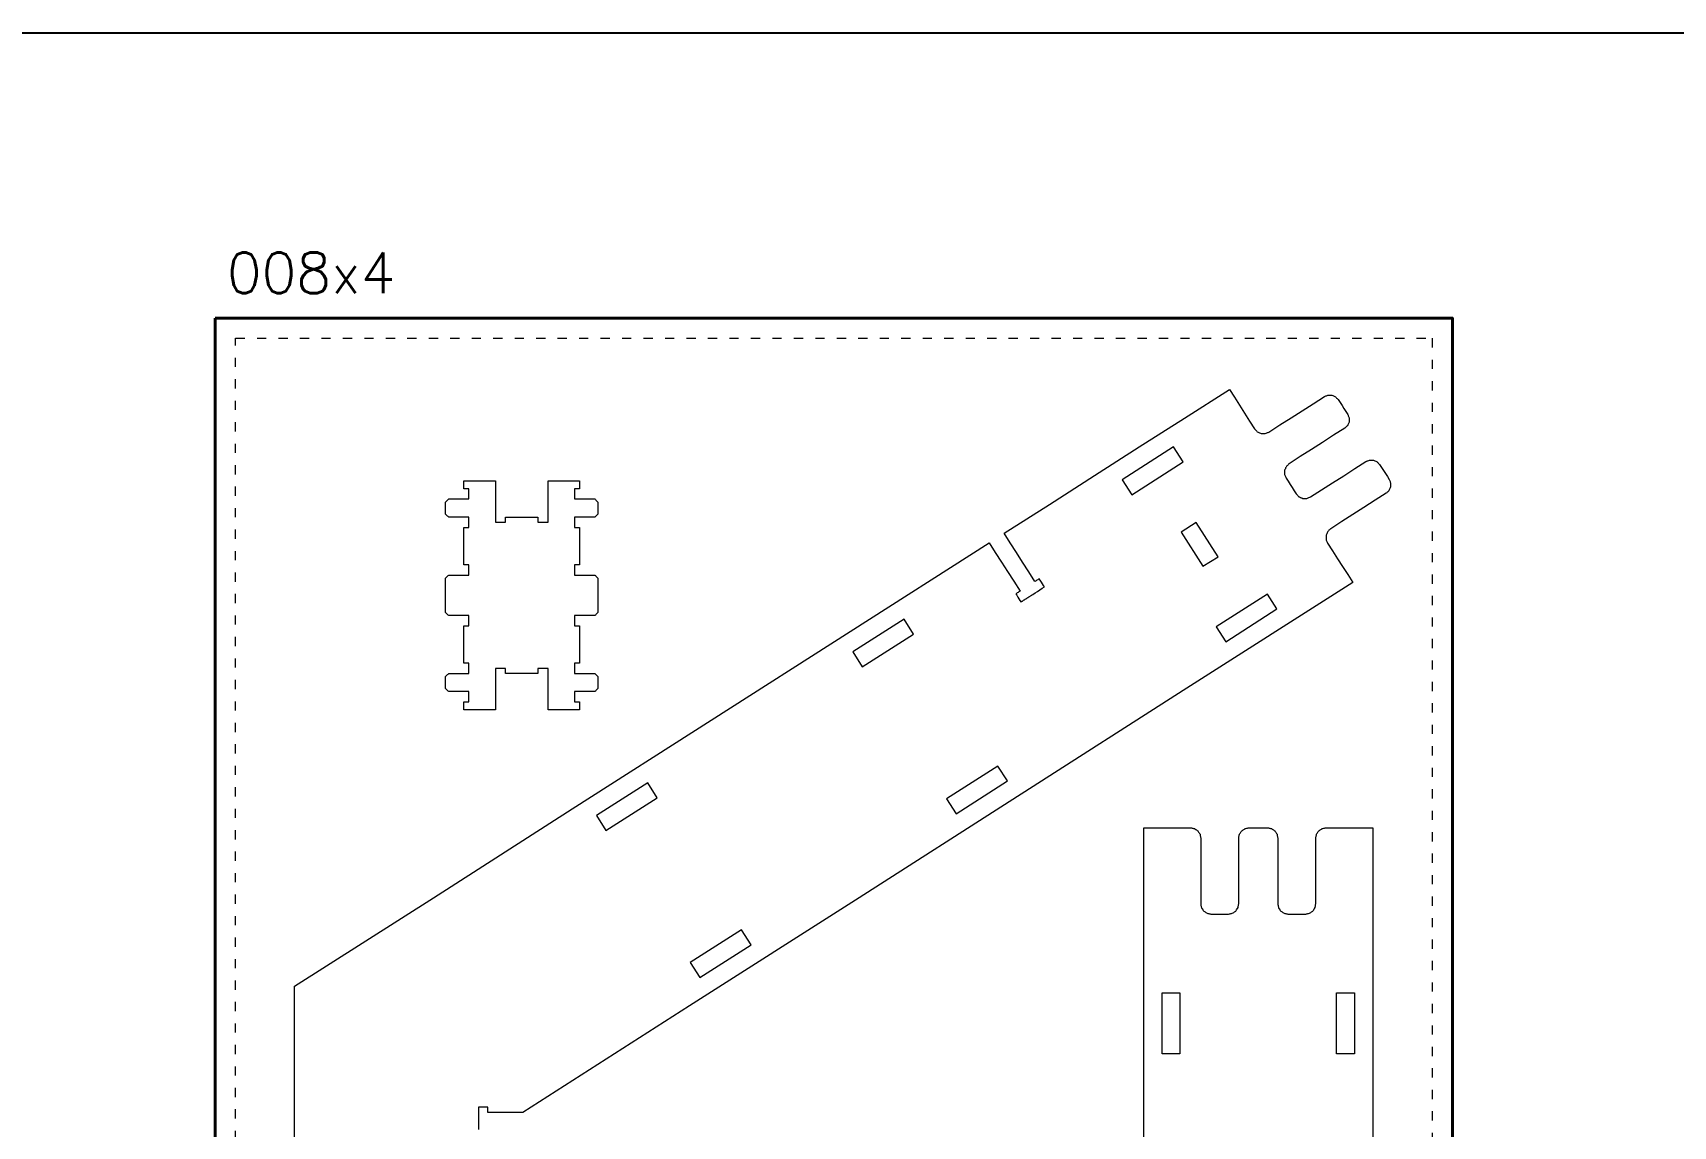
# Model space of a CAD drawing. Header units: millimetres. Extents: x 481 to 28351, y -1147 to 6765.
# Drawn here: x 13119 to 14736, y 5687 to 6765 of the extents above; entities that cross this region are included whole.
import ezdxf

# ---------------------------------------------------------------- set-up
doc = ezdxf.new("R2010")
doc.units = ezdxf.units.MM
doc.linetypes.add('DGN Style 5', pattern=[21.175771, 9.07533, -12.10044])
for name, color, linetype, lineweight in [('0_NOPRINT_TOLERANCE', 7, 'DGN Style 5', 0), ('BOARD_18MM_BIRCH-PLY', 73, 'Continuous', 40), ('CUTOUT_18MM_INSIDE', 151, 'Continuous', 0), ('CUTOUT_18MM_OUTSIDE', 201, 'Continuous', 0)]:
    doc.layers.add(name, color=color, linetype=linetype, lineweight=lineweight)
doc.layers.add('0_SHEET_BIRCHPLY_2440X1220', color=1, linetype='Continuous')
doc.styles.get("Standard").update_dxf_attribs({"font": 'romans.shx', "bigfont": 'hztxt.shx'})

msp = doc.modelspace()

# ---------------------------------------------------------------- linework, layer by layer
msp.add_lwpolyline([(480.7, 6764.9), (28350.7, 6764.9), (28350.7, 2878.4), (480.7, 2878.4)], close=True)
at = {"layer": '0_NOPRINT_TOLERANCE'}
msp.add_lwpolyline([(13318.6, 6463.6), (14498.6, 6463.6), (14498.6, 4063.6), (13318.6, 4063.6)], close=True, dxfattribs=at)
msp.add_lwpolyline([(13318.6, 6463.6), (14498.6, 6463.6), (14498.6, 4063.6), (13318.6, 4063.6)], close=True, dxfattribs=at)
at = {"layer": 'BOARD_18MM_BIRCH-PLY'}
msp.add_lwpolyline([(13298.6, 6483.6), (14518.6, 6483.6), (14518.6, 4043.6), (13298.6, 4043.6), (13298.6, 6483.6)], dxfattribs=at)
at = {"layer": 'CUTOUT_18MM_INSIDE'}
for points in [[(14243.5, 6356.4), (14193, 6324.1), (14202.4, 6309.3), (14252.9, 6341.6), (14243.5, 6356.4)], [(14251.1, 6272.5), (14272.6, 6238.8), (14287.4, 6248.2), (14265.8, 6281.9), (14251.1, 6272.5)], [(14336.1, 6211.4), (14285.5, 6179.1), (14295, 6164.4), (14345.5, 6196.7), (14336.1, 6211.4)], [(13977.8, 6186.7), (13927.2, 6154.4), (13936.6, 6139.6), (13987.2, 6171.9), (13977.8, 6186.7)], [(14070.4, 6041.7), (14019.8, 6009.4), (14029.2, 5994.7), (14079.8, 6027), (14070.4, 6041.7)], [(13725, 6025.3), (13674.5, 5993), (13683.9, 5978.2), (13734.4, 6010.5), (13725, 6025.3)], [(13817.5, 5880.2), (13767, 5847.9), (13776.4, 5833.2), (13827, 5865.5), (13817.5, 5880.2)], [(14232.4, 5758), (14232.4, 5770), (14232.4, 5782), (14232.4, 5794), (14232.3, 5806), (14232.3, 5818), (14235.9, 5818), (14239.5, 5818), (14242.9, 5818), (14246.2, 5818.1), (14249.8, 5818.1), (14249.9, 5806.1), (14249.9, 5794.1), (14249.9, 5782.1), (14249.9, 5770.1), (14249.9, 5758), (14246.3, 5758), (14242.9, 5758), (14239.6, 5758), (14236, 5758)], [(14404.4, 5758), (14404.4, 5770), (14404.4, 5782), (14404.4, 5794), (14404.4, 5806), (14404.4, 5818), (14407.7, 5818), (14411.1, 5818), (14414.7, 5818), (14418.3, 5818), (14421.9, 5818.1), (14421.9, 5806.1), (14421.9, 5794.1), (14421.9, 5782.1), (14421.9, 5770.1), (14421.9, 5758), (14418.3, 5758), (14414.7, 5758), (14411.1, 5758), (14407.7, 5758)]]:
    msp.add_lwpolyline(points, close=True, dxfattribs=at)
at = {"layer": 'CUTOUT_18MM_OUTSIDE'}
for points in [[(13376.8, 5651.7), (13376.8, 5824.5), (13513.8, 5911.9), (13650.7, 5999.4), (13787.6, 6086.9), (13924.6, 6174.3), (14061.7, 6261.9), (14067.8, 6252.4), (14073.9, 6242.9), (14079.9, 6233.5), (14086, 6224), (14092.2, 6214.3), (14091.1, 6213.6), (14090.3, 6213), (14089.4, 6212.5), (14088.6, 6212), (14088, 6211.6), (14088.9, 6210.1), (14090, 6208.4), (14091.1, 6206.7), (14092.1, 6205), (14093.1, 6203.6), (14093.3, 6203.7), (14093.7, 6203.9), (14094.1, 6204.2), (14094.5, 6204.5), (14094.9, 6204.7), (14095.3, 6205), (14095.7, 6205.2), (14096.1, 6205.5), (14096.5, 6205.8), (14096.9, 6206), (14097.3, 6206.3), (14097.8, 6206.5), (14098.2, 6206.8), (14098.6, 6207.1), (14099, 6207.3), (14099.4, 6207.6), (14099.8, 6207.8), (14100.2, 6208.1), (14100.6, 6208.4), (14101, 6208.6), (14101.4, 6208.9), (14101.8, 6209.1), (14102.2, 6209.4), (14102.6, 6209.7), (14103, 6209.9), (14103.5, 6210.2), (14103.9, 6210.4), (14104.3, 6210.7), (14104.7, 6211), (14107, 6212.5), (14109.4, 6214), (14111.8, 6215.5), (14114.1, 6217), (14116.3, 6218.4), (14115.3, 6219.8), (14114.2, 6221.5), (14113.2, 6223.2), (14112.1, 6224.9), (14111.1, 6226.4), (14110.5, 6226), (14109.7, 6225.4), (14108.8, 6224.9), (14108, 6224.3), (14106.9, 6223.7), (14100.7, 6233.4), (14094.7, 6242.9), (14088.6, 6252.4), (14082.5, 6261.9), (14076.5, 6271.4), (14121.1, 6299.8), (14165.5, 6328.2), (14209.8, 6356.5), (14254.2, 6384.9), (14298.6, 6413.2), (14303.6, 6405.4), (14308.6, 6397.6), (14313.6, 6389.8), (14318.5, 6382), (14323.5, 6374.2), (14324.1, 6373.7), (14324.6, 6373.1), (14325.1, 6372.6), (14325.6, 6372), (14326.1, 6371.5), (14326.9, 6371.1), (14327.7, 6370.8), (14328.4, 6370.4), (14329.2, 6370.1), (14329.9, 6369.8), (14330.7, 6369.8), (14331.6, 6369.7), (14332.4, 6369.7), (14333.2, 6369.7), (14334, 6369.7), (14334.8, 6370), (14335.5, 6370.3), (14336.2, 6370.6), (14336.9, 6370.8), (14337.6, 6371.1), (14348.5, 6378.1), (14359.5, 6385.1), (14370.5, 6392.1), (14381.4, 6399.1), (14392.4, 6406.1), (14393, 6406.4), (14393.7, 6406.7), (14394.4, 6406.9), (14395.1, 6407.2), (14395.8, 6407.5), (14396.6, 6407.5), (14397.4, 6407.5), (14398.2, 6407.4), (14399, 6407.4), (14399.8, 6407.4), (14400.5, 6407.1), (14401.2, 6406.8), (14401.9, 6406.5), (14402.7, 6406.1), (14403.4, 6405.8), (14403.9, 6405.3), (14404.4, 6404.7), (14404.9, 6404.2), (14405.4, 6403.7), (14405.9, 6403.1), (14407.8, 6400.2), (14409.7, 6397.2), (14411.6, 6394.3), (14413.4, 6391.3), (14415.3, 6388.4), (14415.6, 6387.7), (14415.9, 6387), (14416.1, 6386.3), (14416.4, 6385.7), (14416.7, 6385), (14416.7, 6384.2), (14416.7, 6383.4), (14416.7, 6382.6), (14416.7, 6381.8), (14416.6, 6381), (14416.3, 6380.3), (14416, 6379.6), (14415.7, 6378.8), (14415.3, 6378.1), (14415, 6377.4), (14414.5, 6376.9), (14413.9, 6376.4), (14413.4, 6375.9), (14412.9, 6375.4), (14412.3, 6374.8), (14401.4, 6367.9), (14390.4, 6360.9), (14379.5, 6353.9), (14368.5, 6346.9), (14357.6, 6339.9), (14357, 6339.3), (14356.5, 6338.8), (14355.9, 6338.3), (14355.3, 6337.8), (14354.8, 6337.2), (14354.5, 6336.5), (14354.1, 6335.7), (14353.8, 6335), (14353.4, 6334.2), (14353.1, 6333.5), (14353.1, 6332.6), (14353.1, 6331.8), (14353.1, 6331), (14353.1, 6330.2), (14353, 6329.3), (14353.3, 6328.6), (14353.6, 6327.9), (14353.9, 6327.2), (14354.2, 6326.5), (14354.5, 6325.8), (14356.5, 6322.7), (14358.5, 6319.5), (14360.4, 6316.4), (14362.4, 6313.3), (14364.4, 6310.2), (14365, 6309.6), (14365.5, 6309.1), (14366, 6308.5), (14366.5, 6308), (14367.1, 6307.4), (14367.8, 6307.1), (14368.6, 6306.7), (14369.3, 6306.4), (14370.1, 6306.1), (14370.8, 6305.7), (14371.7, 6305.7), (14372.5, 6305.7), (14373.3, 6305.7), (14374.1, 6305.7), (14375, 6305.7), (14375.7, 6305.9), (14376.4, 6306.2), (14377.1, 6306.5), (14377.8, 6306.8), (14378.5, 6307.1), (14389.5, 6314.1), (14400.4, 6321.1), (14411.4, 6328.1), (14422.3, 6335.1), (14433.3, 6342.1), (14434, 6342.3), (14434.6, 6342.6), (14435.3, 6342.9), (14436, 6343.2), (14436.7, 6343.4), (14437.5, 6343.4), (14438.3, 6343.4), (14439.1, 6343.4), (14439.9, 6343.4), (14440.7, 6343.4), (14441.4, 6343.1), (14442.1, 6342.7), (14442.9, 6342.4), (14443.6, 6342.1), (14444.3, 6341.8), (14444.8, 6341.2), (14445.3, 6340.7), (14445.8, 6340.1), (14446.3, 6339.6), (14446.8, 6339.1), (14448.7, 6336.1), (14450.6, 6333.2), (14452.5, 6330.2), (14454.4, 6327.3), (14456.2, 6324.4), (14456.5, 6323.7), (14456.8, 6323), (14457.1, 6322.3), (14457.3, 6321.6), (14457.6, 6320.9), (14457.6, 6320.1), (14457.6, 6319.3), (14457.6, 6318.6), (14457.6, 6317.8), (14457.6, 6317), (14457.2, 6316.2), (14456.9, 6315.5), (14456.6, 6314.8), (14456.3, 6314.1), (14455.9, 6313.3), (14455.4, 6312.8), (14454.9, 6312.3), (14454.3, 6311.8), (14453.8, 6311.3), (14453.2, 6310.8), (14442.3, 6303.8), (14431.3, 6296.8), (14420.4, 6289.8), (14409.4, 6282.8), (14398.5, 6275.8), (14397.9, 6275.3), (14397.4, 6274.8), (14396.8, 6274.2), (14396.3, 6273.7), (14395.7, 6273.2), (14395.4, 6272.4), (14395, 6271.7), (14394.7, 6270.9), (14394.3, 6270.2), (14394, 6269.4), (14394, 6268.6), (14394, 6267.8), (14394, 6266.9), (14394, 6266.1), (14394, 6265.3), (14394.2, 6264.6), (14394.5, 6263.9), (14394.8, 6263.2), (14395.1, 6262.5), (14395.4, 6261.7), (14400.3, 6254), (14405.3, 6246.2), (14410.3, 6238.4), (14415.3, 6230.6), (14420.3, 6222.8), (14256.8, 6118.4), (14093.3, 6013.9), (13929.8, 5909.5), (13766.3, 5805.1), (13602, 5700.2), (13595.8, 5700.2), (13588.8, 5700.2), (13581.8, 5700.2), (13574.8, 5700.2), (13567.3, 5700.2), (13567.3, 5701.7), (13567.3, 5702.7), (13567.3, 5703.7), (13567.3, 5704.7), (13567.3, 5705.2), (13565.8, 5705.2), (13563.8, 5705.2), (13561.8, 5705.2), (13559.8, 5705.2), (13558.3, 5705.2), (13558.3, 5700.1), (13558.3, 5694.5), (13558.3, 5688.9), (13558.3, 5683.3)], [(14214.1, 5558.2), (14214.1, 5699.1), (14214.1, 5839.9), (14214.1, 5980.8), (14223.4, 5980.8), (14232.6, 5980.8), (14241.9, 5980.8), (14251.1, 5980.8), (14260.4, 5980.8), (14261.1, 5980.7), (14261.8, 5980.5), (14262.6, 5980.4), (14263.3, 5980.2), (14264.1, 5980.1), (14264.7, 5979.7), (14265.4, 5979.2), (14266.1, 5978.8), (14266.8, 5978.3), (14267.4, 5977.9), (14267.9, 5977.2), (14268.3, 5976.5), (14268.8, 5975.8), (14269.2, 5975.2), (14269.7, 5974.5), (14269.8, 5973.7), (14269.9, 5973), (14270.1, 5972.3), (14270.2, 5971.5), (14270.4, 5970.8), (14270.4, 5957.8), (14270.4, 5944.8), (14270.4, 5931.8), (14270.4, 5918.8), (14270.4, 5905.8), (14270.5, 5905.1), (14270.6, 5904.3), (14270.8, 5903.6), (14270.9, 5902.9), (14271.1, 5902.1), (14271.5, 5901.4), (14272, 5900.8), (14272.4, 5900.1), (14272.8, 5899.4), (14273.3, 5898.7), (14274, 5898.3), (14274.6, 5897.8), (14275.3, 5897.4), (14276, 5896.9), (14276.7, 5896.5), (14277.4, 5896.4), (14278.2, 5896.2), (14278.9, 5896.1), (14279.6, 5895.9), (14280.4, 5895.8), (14283.9, 5895.8), (14287.4, 5895.8), (14290.9, 5895.8), (14294.4, 5895.8), (14297.9, 5895.8), (14298.6, 5895.9), (14299.3, 5896.1), (14300.1, 5896.2), (14300.8, 5896.4), (14301.5, 5896.5), (14302.2, 5896.9), (14302.9, 5897.4), (14303.6, 5897.8), (14304.3, 5898.3), (14304.9, 5898.7), (14305.4, 5899.4), (14305.8, 5900.1), (14306.3, 5900.8), (14306.7, 5901.4), (14307.2, 5902.1), (14307.3, 5902.8), (14307.4, 5903.6), (14307.6, 5904.3), (14307.7, 5905.1), (14307.9, 5905.8), (14307.9, 5918.8), (14307.9, 5931.8), (14307.9, 5944.8), (14307.9, 5957.8), (14307.9, 5970.8), (14308, 5971.5), (14308.1, 5972.3), (14308.3, 5973), (14308.4, 5973.7), (14308.6, 5974.5), (14309, 5975.2), (14309.5, 5975.8), (14309.9, 5976.5), (14310.4, 5977.2), (14310.8, 5977.9), (14311.5, 5978.3), (14312.2, 5978.8), (14312.8, 5979.2), (14313.5, 5979.6), (14314.2, 5980.1), (14314.9, 5980.2), (14315.7, 5980.4), (14316.4, 5980.5), (14317.1, 5980.7), (14317.9, 5980.8), (14321.6, 5980.8), (14325.3, 5980.8), (14329, 5980.8), (14332.7, 5980.8), (14336.4, 5980.8), (14337.1, 5980.7), (14337.8, 5980.5), (14338.6, 5980.4), (14339.3, 5980.2), (14340.1, 5980.1), (14340.7, 5979.6), (14341.4, 5979.2), (14342.1, 5978.8), (14342.8, 5978.3), (14343.4, 5977.9), (14343.9, 5977.2), (14344.3, 5976.5), (14344.8, 5975.8), (14345.2, 5975.2), (14345.7, 5974.5), (14345.8, 5973.7), (14345.9, 5973), (14346.1, 5972.3), (14346.2, 5971.5), (14346.4, 5970.8), (14346.4, 5957.8), (14346.4, 5944.8), (14346.4, 5931.8), (14346.4, 5918.8), (14346.4, 5905.8), (14346.5, 5905.1), (14346.6, 5904.3), (14346.8, 5903.6), (14346.9, 5902.8), (14347.1, 5902.1), (14347.5, 5901.4), (14348, 5900.8), (14348.4, 5900.1), (14348.8, 5899.4), (14349.3, 5898.7), (14350, 5898.3), (14350.6, 5897.8), (14351.3, 5897.4), (14352, 5896.9), (14352.7, 5896.5), (14353.4, 5896.4), (14354.2, 5896.2), (14354.9, 5896.1), (14355.6, 5895.9), (14356.4, 5895.8), (14359.9, 5895.8), (14363.4, 5895.8), (14366.9, 5895.8), (14370.4, 5895.8), (14373.9, 5895.8), (14374.6, 5895.9), (14375.3, 5896.1), (14376.1, 5896.2), (14376.8, 5896.4), (14377.5, 5896.5), (14378.2, 5896.9), (14378.9, 5897.4), (14379.6, 5897.8), (14380.3, 5898.3), (14380.9, 5898.7), (14381.4, 5899.4), (14381.8, 5900.1), (14382.3, 5900.8), (14382.7, 5901.4), (14383.2, 5902.1), (14383.3, 5902.9), (14383.4, 5903.6), (14383.6, 5904.3), (14383.7, 5905.1), (14383.9, 5905.8), (14383.9, 5918.8), (14383.9, 5931.8), (14383.9, 5944.8), (14383.9, 5957.8), (14383.9, 5970.8), (14384, 5971.5), (14384.1, 5972.3), (14384.3, 5973), (14384.4, 5973.7), (14384.6, 5974.5), (14385, 5975.2), (14385.5, 5975.8), (14385.9, 5976.5), (14386.3, 5977.2), (14386.8, 5977.9), (14387.5, 5978.3), (14388.1, 5978.8), (14388.8, 5979.2), (14389.5, 5979.6), (14390.2, 5980.1), (14390.9, 5980.2), (14391.7, 5980.4), (14392.4, 5980.5), (14393.1, 5980.7), (14393.9, 5980.8), (14403.1, 5980.8), (14412.4, 5980.8), (14421.6, 5980.8), (14430.9, 5980.8), (14440.1, 5980.8), (14440.1, 5808), (14440.1, 5635.1)]]:
    msp.add_lwpolyline(points, dxfattribs=at)
msp.add_lwpolyline([(13525.8, 6193.1), (13525.8, 6196.5), (13525.8, 6199.9), (13525.8, 6203.3), (13525.8, 6206.7), (13525.8, 6210.1), (13525.8, 6213.5), (13525.8, 6216.9), (13525.8, 6220.3), (13525.8, 6223.7), (13525.8, 6227.1), (13526.4, 6227.7), (13527, 6228.3), (13527.6, 6228.9), (13528.2, 6229.5), (13528.8, 6230.1), (13532.8, 6230.1), (13536.8, 6230.1), (13540.8, 6230.1), (13544.8, 6230.1), (13548.8, 6230.1), (13548.8, 6232.1), (13548.8, 6234.1), (13548.8, 6236.1), (13548.8, 6238.1), (13548.8, 6240.1), (13547.8, 6240.1), (13546.8, 6240.1), (13545.8, 6240.1), (13544.8, 6240.1), (13543.8, 6240.1), (13543.8, 6247.5), (13543.8, 6254.9), (13543.8, 6262.3), (13543.8, 6269.7), (13543.8, 6277.1), (13544.8, 6277.1), (13545.8, 6277.1), (13546.8, 6277.1), (13547.8, 6277.1), (13548.8, 6277.1), (13548.8, 6279.1), (13548.8, 6281.1), (13548.8, 6283.1), (13548.8, 6285.1), (13548.8, 6287.1), (13544.8, 6287.1), (13540.8, 6287.1), (13536.8, 6287.1), (13532.8, 6287.1), (13528.8, 6287.1), (13528.2, 6287.7), (13527.6, 6288.3), (13527, 6288.9), (13526.4, 6289.5), (13525.8, 6290.1), (13525.8, 6292.5), (13525.8, 6294.9), (13525.8, 6297.3), (13525.8, 6299.7), (13525.8, 6302.1), (13526.4, 6302.7), (13527, 6303.3), (13527.6, 6303.9), (13528.2, 6304.5), (13528.8, 6305.1), (13532.8, 6305.1), (13536.8, 6305.1), (13540.8, 6305.1), (13544.8, 6305.1), (13548.8, 6305.1), (13548.8, 6307.1), (13548.8, 6309.1), (13548.8, 6311.1), (13548.8, 6313.1), (13548.8, 6315.1), (13547.8, 6315.1), (13546.8, 6315.1), (13545.8, 6315.1), (13544.8, 6315.1), (13543.8, 6315.1), (13543.8, 6316.7), (13543.8, 6318.3), (13543.8, 6319.9), (13543.8, 6321.5), (13543.8, 6323.1), (13550, 6323.1), (13556.2, 6323.1), (13562.4, 6323.1), (13568.6, 6323.1), (13574.8, 6323.1), (13574.8, 6314.9), (13574.8, 6306.7), (13574.8, 6298.5), (13574.8, 6290.3), (13574.8, 6282.1), (13576.8, 6282.1), (13578.8, 6282.1), (13580.8, 6282.1), (13582.8, 6282.1), (13584.8, 6282.1), (13584.8, 6283.1), (13584.8, 6284.1), (13584.8, 6285.1), (13584.8, 6286.1), (13584.8, 6287.1), (13591.2, 6287.1), (13597.6, 6287.1), (13604, 6287.1), (13610.4, 6287.1), (13616.8, 6287.1), (13616.8, 6286.1), (13616.8, 6285.1), (13616.8, 6284.1), (13616.8, 6283.1), (13616.8, 6282.1), (13618.8, 6282.1), (13620.8, 6282.1), (13622.8, 6282.1), (13624.8, 6282.1), (13626.8, 6282.1), (13626.8, 6290.3), (13626.8, 6298.5), (13626.8, 6306.7), (13626.8, 6314.9), (13626.8, 6323.1), (13633, 6323.1), (13639.2, 6323.1), (13645.4, 6323.1), (13651.6, 6323.1), (13657.8, 6323.1), (13657.8, 6321.5), (13657.8, 6319.9), (13657.8, 6318.3), (13657.8, 6316.7), (13657.8, 6315.1), (13656.8, 6315.1), (13655.8, 6315.1), (13654.8, 6315.1), (13653.8, 6315.1), (13652.8, 6315.1), (13652.8, 6313.1), (13652.8, 6311.1), (13652.8, 6309.1), (13652.8, 6307.1), (13652.8, 6305.1), (13656.8, 6305.1), (13660.8, 6305.1), (13664.8, 6305.1), (13668.8, 6305.1), (13672.8, 6305.1), (13673.4, 6304.5), (13674, 6303.9), (13674.6, 6303.3), (13675.2, 6302.7), (13675.8, 6302.1), (13675.8, 6299.7), (13675.8, 6297.3), (13675.8, 6294.9), (13675.8, 6292.5), (13675.8, 6290.1), (13675.2, 6289.5), (13674.6, 6288.9), (13674, 6288.3), (13673.4, 6287.7), (13672.8, 6287.1), (13668.8, 6287.1), (13664.8, 6287.1), (13660.8, 6287.1), (13656.8, 6287.1), (13652.8, 6287.1), (13652.8, 6285.1), (13652.8, 6283.1), (13652.8, 6281.1), (13652.8, 6279.1), (13652.8, 6277.1), (13653.8, 6277.1), (13654.8, 6277.1), (13655.8, 6277.1), (13656.8, 6277.1), (13657.8, 6277.1), (13657.8, 6269.7), (13657.8, 6262.3), (13657.8, 6254.9), (13657.8, 6247.5), (13657.8, 6240.1), (13656.8, 6240.1), (13655.8, 6240.1), (13654.8, 6240.1), (13653.8, 6240.1), (13652.8, 6240.1), (13652.8, 6238.1), (13652.8, 6236.1), (13652.8, 6234.1), (13652.8, 6232.1), (13652.8, 6230.1), (13656.8, 6230.1), (13660.8, 6230.1), (13664.8, 6230.1), (13668.8, 6230.1), (13672.8, 6230.1), (13673.4, 6229.5), (13674, 6228.9), (13674.6, 6228.3), (13675.2, 6227.7), (13675.8, 6227.1), (13675.8, 6223.7), (13675.8, 6220.3), (13675.8, 6216.9), (13675.8, 6213.5), (13675.8, 6210.1), (13675.8, 6206.7), (13675.8, 6203.3), (13675.8, 6199.9), (13675.8, 6196.5), (13675.8, 6193.1), (13675.2, 6192.5), (13674.6, 6191.9), (13674, 6191.3), (13673.4, 6190.7), (13672.8, 6190.1), (13668.8, 6190.1), (13664.8, 6190.1), (13660.8, 6190.1), (13656.8, 6190.1), (13652.8, 6190.1), (13652.8, 6188.1), (13652.8, 6186.1), (13652.8, 6184.1), (13652.8, 6182.1), (13652.8, 6180.1), (13653.8, 6180.1), (13654.8, 6180.1), (13655.8, 6180.1), (13656.8, 6180.1), (13657.8, 6180.1), (13657.8, 6172.7), (13657.8, 6165.3), (13657.8, 6157.9), (13657.8, 6150.5), (13657.8, 6143.1), (13656.8, 6143.1), (13655.8, 6143.1), (13654.8, 6143.1), (13653.8, 6143.1), (13652.8, 6143.1), (13652.8, 6141.1), (13652.8, 6139.1), (13652.8, 6137.1), (13652.8, 6135.1), (13652.8, 6133.1), (13656.8, 6133.1), (13660.8, 6133.1), (13664.8, 6133.1), (13668.8, 6133.1), (13672.8, 6133.1), (13673.4, 6132.5), (13674, 6131.9), (13674.6, 6131.3), (13675.2, 6130.7), (13675.8, 6130.1), (13675.8, 6127.7), (13675.8, 6125.3), (13675.8, 6122.9), (13675.8, 6120.5), (13675.8, 6118.1), (13675.2, 6117.5), (13674.6, 6116.9), (13674, 6116.3), (13673.4, 6115.7), (13672.8, 6115.1), (13668.8, 6115.1), (13664.8, 6115.1), (13660.8, 6115.1), (13656.8, 6115.1), (13652.8, 6115.1), (13652.8, 6113.1), (13652.8, 6111.1), (13652.8, 6109.1), (13652.8, 6107.1), (13652.8, 6105.1), (13653.8, 6105.1), (13654.8, 6105.1), (13655.8, 6105.1), (13656.8, 6105.1), (13657.8, 6105.1), (13657.8, 6103.5), (13657.8, 6101.9), (13657.8, 6100.3), (13657.8, 6098.7), (13657.8, 6097.1), (13651.6, 6097.1), (13645.4, 6097.1), (13639.2, 6097.1), (13633, 6097.1), (13626.8, 6097.1), (13626.8, 6105.3), (13626.8, 6113.5), (13626.8, 6121.7), (13626.8, 6129.9), (13626.8, 6138.1), (13624.8, 6138.1), (13622.8, 6138.1), (13620.8, 6138.1), (13618.8, 6138.1), (13616.8, 6138.1), (13616.8, 6137.1), (13616.8, 6136.1), (13616.8, 6135.1), (13616.8, 6134.1), (13616.8, 6133.1), (13610.4, 6133.1), (13604, 6133.1), (13597.6, 6133.1), (13591.2, 6133.1), (13584.8, 6133.1), (13584.8, 6134.1), (13584.8, 6135.1), (13584.8, 6136.1), (13584.8, 6137.1), (13584.8, 6138.1), (13582.8, 6138.1), (13580.8, 6138.1), (13578.8, 6138.1), (13576.8, 6138.1), (13574.8, 6138.1), (13574.8, 6129.9), (13574.8, 6121.7), (13574.8, 6113.5), (13574.8, 6105.3), (13574.8, 6097.1), (13568.6, 6097.1), (13562.4, 6097.1), (13556.2, 6097.1), (13550, 6097.1), (13543.8, 6097.1), (13543.8, 6098.7), (13543.8, 6100.3), (13543.8, 6101.9), (13543.8, 6103.5), (13543.8, 6105.1), (13544.8, 6105.1), (13545.8, 6105.1), (13546.8, 6105.1), (13547.8, 6105.1), (13548.8, 6105.1), (13548.8, 6107.1), (13548.8, 6109.1), (13548.8, 6111.1), (13548.8, 6113.1), (13548.8, 6115.1), (13544.8, 6115.1), (13540.8, 6115.1), (13536.8, 6115.1), (13532.8, 6115.1), (13528.8, 6115.1), (13528.2, 6115.7), (13527.6, 6116.3), (13527, 6116.9), (13526.4, 6117.5), (13525.8, 6118.1), (13525.8, 6120.5), (13525.8, 6122.9), (13525.8, 6125.3), (13525.8, 6127.7), (13525.8, 6130.1), (13526.4, 6130.7), (13527, 6131.3), (13527.6, 6131.9), (13528.2, 6132.5), (13528.8, 6133.1), (13532.8, 6133.1), (13536.8, 6133.1), (13540.8, 6133.1), (13544.8, 6133.1), (13548.8, 6133.1), (13548.8, 6135.1), (13548.8, 6137.1), (13548.8, 6139.1), (13548.8, 6141.1), (13548.8, 6143.1), (13547.8, 6143.1), (13546.8, 6143.1), (13545.8, 6143.1), (13544.8, 6143.1), (13543.8, 6143.1), (13543.8, 6150.5), (13543.8, 6157.9), (13543.8, 6165.3), (13543.8, 6172.7), (13543.8, 6180.1), (13544.8, 6180.1), (13545.8, 6180.1), (13546.8, 6180.1), (13547.8, 6180.1), (13548.8, 6180.1), (13548.8, 6182.1), (13548.8, 6184.1), (13548.8, 6186.1), (13548.8, 6188.1), (13548.8, 6190.1), (13544.8, 6190.1), (13540.8, 6190.1), (13536.8, 6190.1), (13532.8, 6190.1), (13528.8, 6190.1), (13528.2, 6190.7), (13527.6, 6191.3), (13527, 6191.9), (13526.4, 6192.5)], close=True, dxfattribs=at)

# ---------------------------------------------------------------- texts
at = {"layer": '0_SHEET_BIRCHPLY_2440X1220'}
msp.add_text('008x4', height=40, dxfattribs=at).set_placement((13310, 6508.2))

doc.saveas('drawing.dxf')
